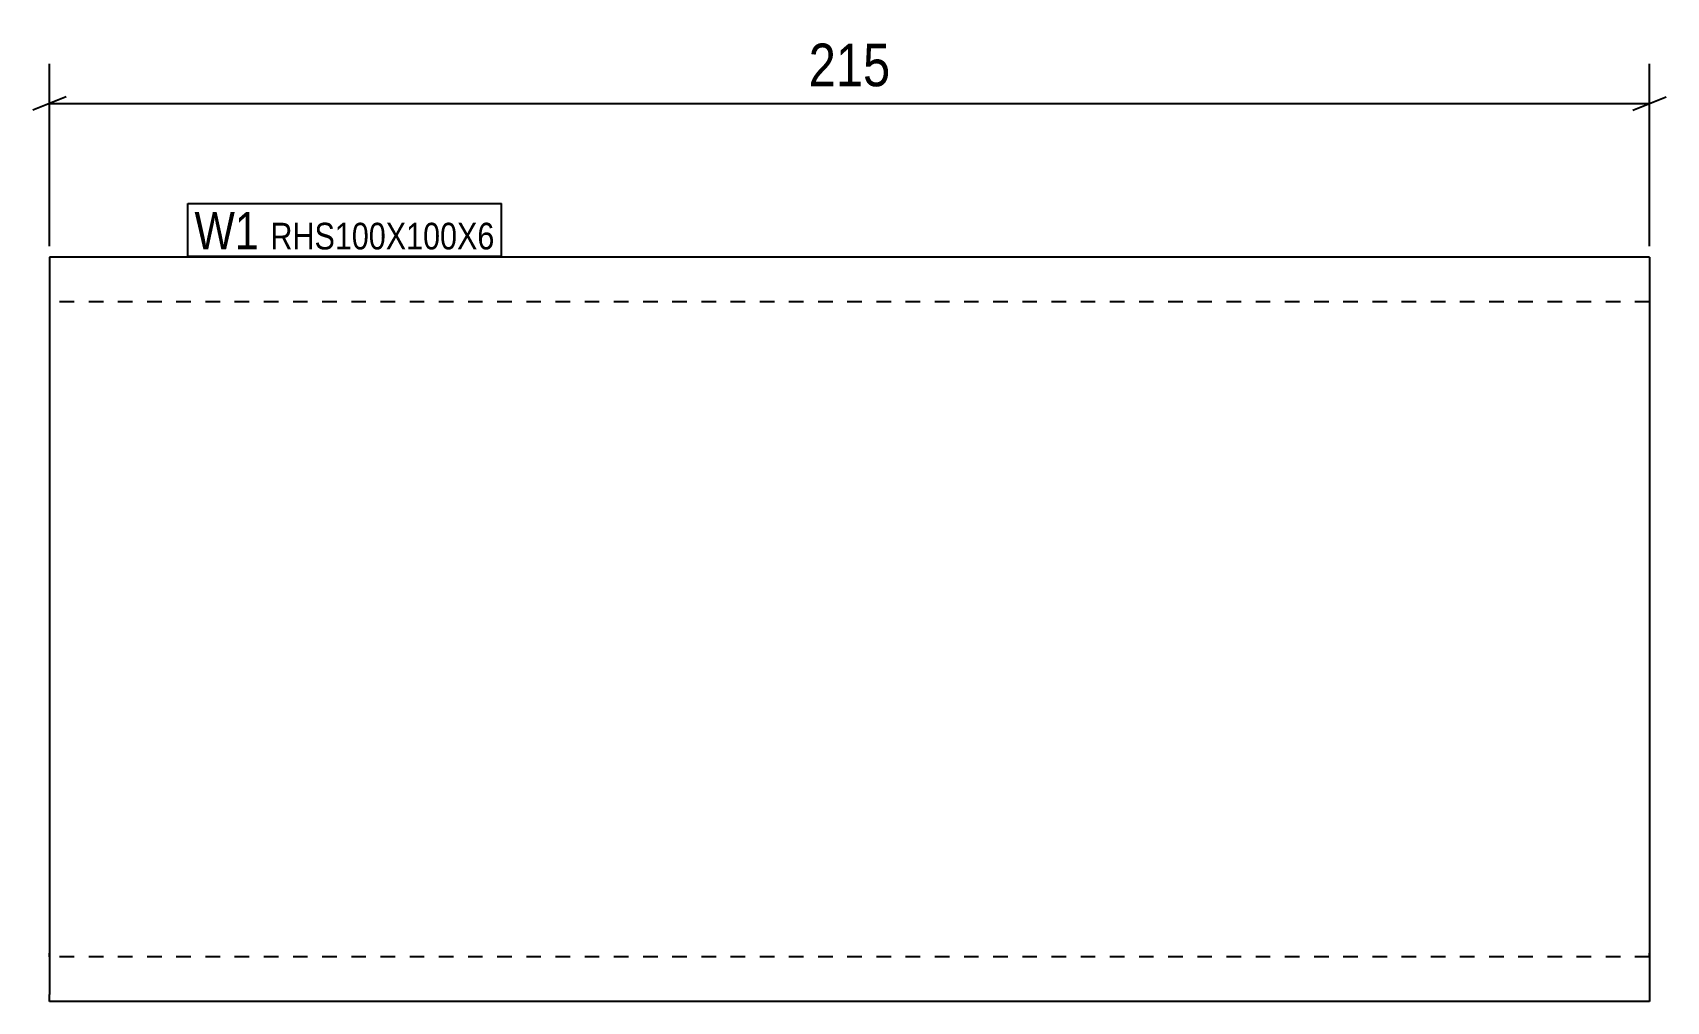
# Model space of a CAD drawing. Header units: millimetres. Extents: x 4 to 5677, y 4 to 135.
# Drawn here: x 5457 to 5676.5, y 4.5 to 134.7 of the extents above.
import ezdxf

# ---------------------------------------------------------------- set-up
doc = ezdxf.new("R2010")
doc.units = ezdxf.units.MM
doc.linetypes.add('DXK_LINE_DOT2', pattern=[3.9198, 1.9599, -1.9599])
for name, color, linetype in [('MÅLSÆTNING', 7, 'Continuous'), ('STÅL', 7, 'Continuous'), ('TEKST', 7, 'Continuous')]:
    doc.layers.add(name, color=color, linetype=linetype)
doc.styles.add('Arial Narrow', font='ARIALN.TTF', dxfattribs={"height": 0.2})

msp = doc.modelspace()

# ---------------------------------------------------------------- linework, layer by layer
at = {"layer": 'MÅLSÆTNING', "color": 7, "linetype": 'Continuous'}
for p, q in [((5459.25, 106), (5459.25, 130.48)), ((5674.25, 106), (5674.25, 130.48)), ((5461.5, 126.05), (5457, 124.25)), ((5459.25, 125.15), (5674.25, 125.15)), ((5672, 124.25), (5676.5, 126.05))]:
    msp.add_line(p, q, dxfattribs=at)
at = {"layer": 'STÅL', "color": 2, "linetype": 'Continuous'}
for p, q in [((5674.25, 104.5), (5459.25, 104.5)), ((5459.25, 104.5), (5459.25, 5.41)), ((5674.25, 104.5), (5674.25, 4.5)), ((5459.25, 4.5), (5459.25, 5.41)), ((5674.25, 4.5), (5459.25, 4.5))]:
    msp.add_line(p, q, dxfattribs=at)
at = {"layer": 'STÅL', "color": 7, "linetype": 'DXK_LINE_DOT2'}
for p, q in [((5674.25, 98.5), (5459.25, 98.5)), ((5459.25, 10.5), (5459.25, 10.96)), ((5674.25, 10.5), (5459.25, 10.5)), ((5674.25, 10.5), (5674.25, 10.96))]:
    msp.add_line(p, q, dxfattribs=at)

# ---------------------------------------------------------------- wipeouts: each hides what was drawn before it
at = {"color": 0}
msp.add_wipeout([(5573.43, 126.28), (5573.43, 134.68), (5560.07, 134.68), (5560.07, 126.28)], dxfattribs=at).dxf.layer = 'MÅLSÆTNING'

# ---------------------------------------------------------------- next in the draw order: texts
at = {"layer": 'MÅLSÆTNING', "color": 3, "style": 'Arial Narrow'}
msp.add_text('215', height=5.727, dxfattribs=at).set_placement((5561.27, 127.48))

# ---------------------------------------------------------------- next in the draw order: wipeouts: each hides what was drawn before it
at = {"color": 0}
for points in [[(5487.38, 105.55), (5487.38, 110.8), (5478.75, 110.8), (5478.75, 105.55)], [(5519.1, 105.55), (5519.1, 109.3), (5488.95, 109.3), (5488.95, 105.55)]]:
    msp.add_wipeout(points, dxfattribs=at).dxf.layer = 'TEKST'

# ---------------------------------------------------------------- next in the draw order: wipeouts: each hides what was drawn before it
for points in [[(5487.38, 105.55), (5487.38, 110.8), (5478.75, 110.8), (5478.75, 105.55)], [(5519.1, 105.55), (5519.1, 109.3), (5488.95, 109.3), (5488.95, 105.55)]]:
    msp.add_wipeout(points, dxfattribs=at).dxf.layer = 'TEKST'

# ---------------------------------------------------------------- next in the draw order: linework, layer by layer
at = {"layer": 'TEKST', "color": 7, "linetype": 'Continuous'}
for p, q in [((5477.85, 111.7), (5520, 111.7)), ((5477.85, 104.65), (5477.85, 111.7)), ((5520, 104.65), (5520, 111.7)), ((5477.85, 104.65), (5520, 104.65))]:
    msp.add_line(p, q, dxfattribs=at)

# ---------------------------------------------------------------- next in the draw order: texts
at = {"layer": 'TEKST', "color": 3, "style": 'Arial Narrow'}
for s, height, p in [('W1', 5.011, (5478.75, 105.55)), ('RHS100X100X6', 3.5791, (5488.95, 105.55))]:
    msp.add_text(s, height=height, dxfattribs=at).set_placement(p)

doc.saveas('drawing.dxf')
